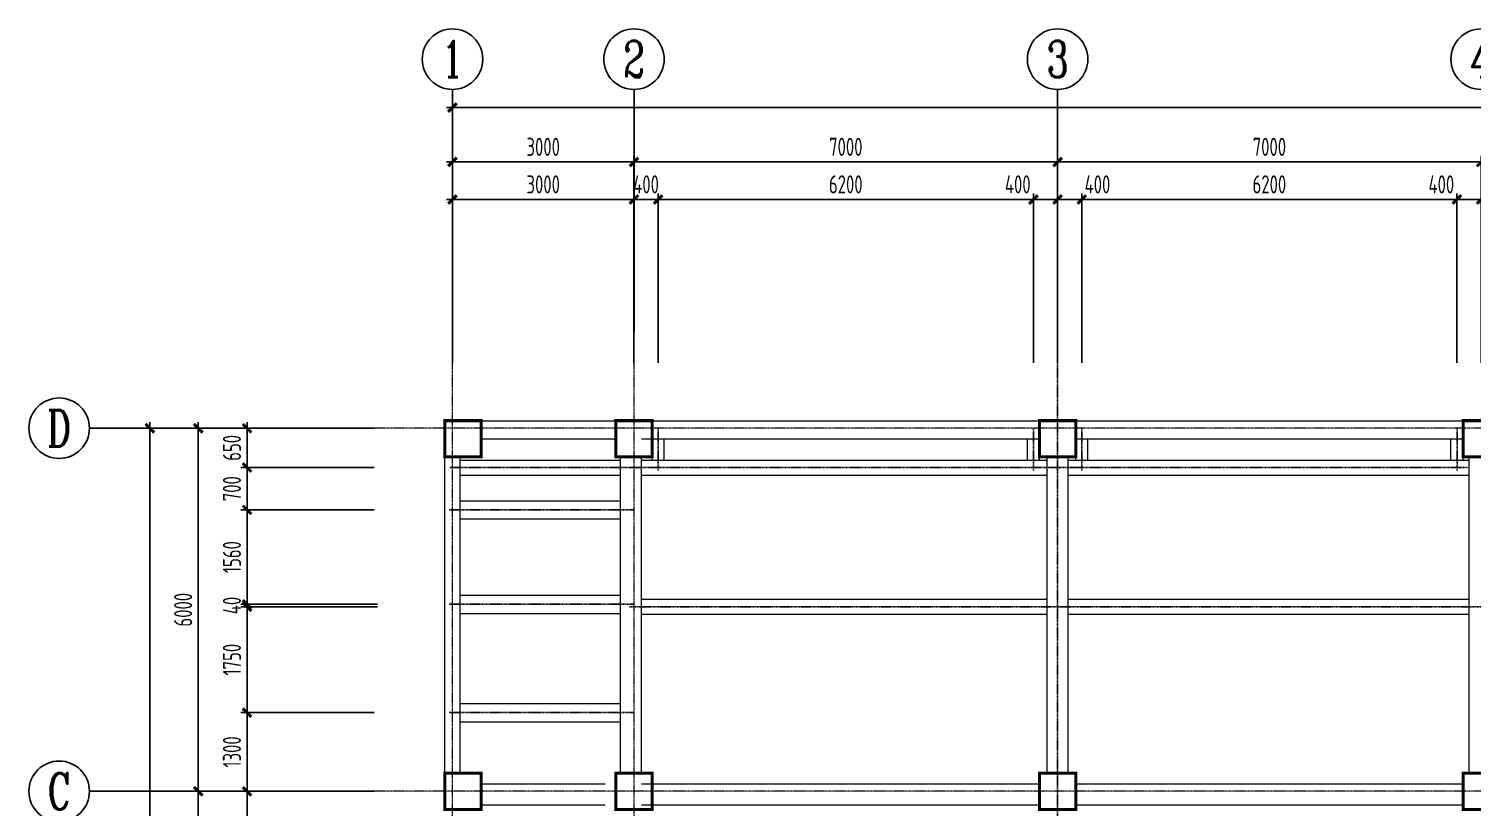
# Model space of a CAD drawing. Header units: millimetres. Extents: x 2470 to 71470, y 1213 to 29413.
# Drawn here: x 2470 to 26320, y 16551 to 29413 of the extents above; entities that cross this region are included whole.
import ezdxf
from ezdxf.enums import TextEntityAlignment as Align

# ---------------------------------------------------------------- set-up
doc = ezdxf.new("R2010")
doc.units = ezdxf.units.MM
doc.linetypes.add('CENTER', pattern=[2, 1.25, -0.25, 0.25, -0.25])
doc.linetypes.add('DASHED', pattern=[0.75, 0.5, -0.25])
for name, color, linetype in [('AXIS', 253, 'CENTER'), ('AXIS_DIM', 3, 'Continuous'), ('AXIS_NUM', 7, 'Continuous'), ('BEAM', 4, 'DASHED'), ('BEAM_CON', 4, 'Continuous'), ('COLU', 7, 'Continuous')]:
    doc.layers.add(name, color=color, linetype=linetype)
doc.styles.add('TSSD_Axis', font='Complex.shx', dxfattribs={"width": 0.7, "bigfont": 'hztxt.shx'})
doc.styles.add('TSSD_Dimension', font='Tssdeng.shx', dxfattribs={"width": 0.7, "bigfont": 'hztxt.shx'})
doc.dimstyles.new('TSSD_100_100$0', dxfattribs={"dimtxt": 300, "dimasz": 100, "dimexe": 100, "dimexo": 100, "dimgap": 100, "dimtad": 1, "dimdec": 0, "dimzin": 0, "dimdsep": 46, "dimtxsty": 'TSSD_Dimension', "dimblk": 'ARCHTICK', "dimblk1": 'ARCHTICK', "dimblk2": '_TSDBK', "dimcen": 0, "dimdle": 100, "dimclrt": 7, "dimadec": 1, "dimazin": 0, "dimtfac": 1, "dimtdec": 0, "dimtix": 1, "dimtmove": 2, "dimatfit": 3, "dimldrblk": '_TSDBK', "dimfxl": 1, "dimtolj": 1, "dimtzin": 0, "dimarcsym": 0})

# ---------------------------------------------------------------- blocks, each defined once
blk = doc.blocks.new('ts_axno')
at = {"color": 0, "linetype": 'ByBlock', "lineweight": -2}
blk.add_circle((0, 0), 0.5, dxfattribs=at)
at = {"color": 0, "linetype": 'ByBlock', "lineweight": -2, "style": 'TSSD_Axis', "width": 0.7}
blk.add_attdef('A', text='', height=0.6, dxfattribs=at).set_placement((0, 0), align=Align.MIDDLE_CENTER)
blk = doc.blocks.new('_ArchTick')
at = {"color": 0, "const_width": 0.5}
blk.add_lwpolyline([(-0.71, -0.71), (0.71, 0.71)], dxfattribs=at)
blk = doc.blocks.new('*D17')
at = {"layer": 'AXIS_DIM', "color": 0, "lineweight": -2, "transparency": 16777216}
for p, q in [((5016247, -80955), (5014047, -80955)), ((5014147, -84055), (5014147, -80855)), ((5016247, -83955), (5014047, -83955))]:
    blk.add_line(p, q, dxfattribs=at)
at = {"layer": 'Defpoints', "color": 0, "transparency": 16777216}
for p in [(5014147, -80955), (5016347, -80955), (5016347, -83955)]:
    blk.add_point(p, dxfattribs=at)
at = {"layer": 'AXIS_DIM', "color": 0, "lineweight": -2, "transparency": 16777216, "xscale": 100, "yscale": 100, "zscale": 100}
for p, rotation in [((5014147, -80955), 90), ((5014147, -83955), 270)]:
    blk.add_blockref('_ArchTick', p, dxfattribs=dict(at, rotation=rotation))
at = {"layer": 'AXIS_DIM', "color": 7, "transparency": 16777216, "insert": (5013897, -82455), "char_height": 300, "attachment_point": 5, "rotation": 90, "style": 'TSSD_Dimension'}
blk.add_mtext('\\A1;3000', dxfattribs=at)
blk = doc.blocks.new('_TSDBK')
blk.add_line((-1, 0), (1.5, 0))
at = {"const_width": 0.5}
blk.add_lwpolyline([(-0.7, -0.7), (0.7, 0.7)], dxfattribs=at)
blk = doc.blocks.new('*D18')
at = {"layer": 'AXIS_DIM', "color": 0, "lineweight": -2, "transparency": 16777216}
for p, q in [((5014147, -81055), (5014147, -74855)), ((5016247, -74955), (5014047, -74955)), ((5016247, -80955), (5014047, -80955))]:
    blk.add_line(p, q, dxfattribs=at)
at = {"layer": 'Defpoints', "color": 0, "transparency": 16777216}
for p in [(5014147, -74955), (5016347, -74955), (5016347, -80955)]:
    blk.add_point(p, dxfattribs=at)
at = {"layer": 'AXIS_DIM', "color": 0, "lineweight": -2, "transparency": 16777216, "xscale": 100, "yscale": 100, "zscale": 100}
for p, rotation in [((5014147, -74955), 90), ((5014147, -80955), 270)]:
    blk.add_blockref('_ArchTick', p, dxfattribs=dict(at, rotation=rotation))
at = {"layer": 'AXIS_DIM', "color": 7, "transparency": 16777216, "insert": (5013897, -77955), "char_height": 300, "attachment_point": 5, "rotation": 90, "style": 'TSSD_Dimension'}
blk.add_mtext('\\A1;6000', dxfattribs=at)
blk = doc.blocks.new('*D19')
at = {"layer": 'AXIS_DIM', "color": 0, "lineweight": -2, "transparency": 16777216}
for p, q in [((5013347, -90055), (5013347, -74855)), ((5016247, -74955), (5013247, -74955)), ((5016247, -89955), (5013247, -89955))]:
    blk.add_line(p, q, dxfattribs=at)
at = {"layer": 'Defpoints', "color": 0, "transparency": 16777216}
for p in [(5013347, -74955), (5016347, -74955), (5016347, -89955)]:
    blk.add_point(p, dxfattribs=at)
at = {"layer": 'AXIS_DIM', "color": 0, "lineweight": -2, "transparency": 16777216, "xscale": 100, "yscale": 100, "zscale": 100}
for p, rotation in [((5013347, -74955), 90), ((5013347, -89955), 270)]:
    blk.add_blockref('_ArchTick', p, dxfattribs=dict(at, rotation=rotation))
at = {"layer": 'AXIS_DIM', "color": 7, "transparency": 16777216, "insert": (5013097, -82455), "char_height": 300, "attachment_point": 5, "rotation": 90, "style": 'TSSD_Dimension'}
blk.add_mtext('\\A1;15000', dxfattribs=at)
blk = doc.blocks.new('*D20')
at = {"layer": 'AXIS_DIM', "color": 0, "lineweight": -2, "transparency": 16777216}
for p, q in [((5018247, -70555), (5021447, -70555)), ((5018347, -73255), (5018347, -70455)), ((5021347, -73255), (5021347, -70455))]:
    blk.add_line(p, q, dxfattribs=at)
at = {"layer": 'Defpoints', "color": 0, "transparency": 16777216}
for p in [(5021347, -70555), (5018347, -73355), (5021347, -73355)]:
    blk.add_point(p, dxfattribs=at)
at = {"layer": 'AXIS_DIM', "color": 0, "lineweight": -2, "transparency": 16777216, "xscale": 100, "yscale": 100, "zscale": 100, "rotation": 180}
blk.add_blockref('_ArchTick', (5018347, -70555), dxfattribs=at)
at = {"layer": 'AXIS_DIM', "color": 0, "lineweight": -2, "transparency": 16777216, "xscale": 100, "yscale": 100, "zscale": 100}
blk.add_blockref('_ArchTick', (5021347, -70555), dxfattribs=at)
at = {"layer": 'AXIS_DIM', "color": 7, "transparency": 16777216, "insert": (5019847, -70305), "char_height": 300, "attachment_point": 5, "style": 'TSSD_Dimension'}
blk.add_mtext('\\A1;3000', dxfattribs=at)
blk = doc.blocks.new('*D21')
at = {"layer": 'AXIS_DIM', "color": 0, "lineweight": -2, "transparency": 16777216}
for p, q in [((5021247, -70555), (5028447, -70555)), ((5021347, -73255), (5021347, -70455)), ((5028347, -73255), (5028347, -70455))]:
    blk.add_line(p, q, dxfattribs=at)
at = {"layer": 'Defpoints', "color": 0, "transparency": 16777216}
for p in [(5028347, -70555), (5021347, -73355), (5028347, -73355)]:
    blk.add_point(p, dxfattribs=at)
at = {"layer": 'AXIS_DIM', "color": 0, "lineweight": -2, "transparency": 16777216, "xscale": 100, "yscale": 100, "zscale": 100, "rotation": 180}
blk.add_blockref('_ArchTick', (5021347, -70555), dxfattribs=at)
at = {"layer": 'AXIS_DIM', "color": 0, "lineweight": -2, "transparency": 16777216, "xscale": 100, "yscale": 100, "zscale": 100}
blk.add_blockref('_ArchTick', (5028347, -70555), dxfattribs=at)
at = {"layer": 'AXIS_DIM', "color": 7, "transparency": 16777216, "insert": (5024847, -70305), "char_height": 300, "attachment_point": 5, "style": 'TSSD_Dimension'}
blk.add_mtext('\\A1;7000', dxfattribs=at)
blk = doc.blocks.new('*D22')
at = {"layer": 'AXIS_DIM', "color": 0, "lineweight": -2, "transparency": 16777216}
for p, q in [((5028247, -70555), (5035447, -70555)), ((5028347, -73255), (5028347, -70455)), ((5035347, -73255), (5035347, -70455))]:
    blk.add_line(p, q, dxfattribs=at)
at = {"layer": 'Defpoints', "color": 0, "transparency": 16777216}
for p in [(5035347, -70555), (5028347, -73355), (5035347, -73355)]:
    blk.add_point(p, dxfattribs=at)
at = {"layer": 'AXIS_DIM', "color": 0, "lineweight": -2, "transparency": 16777216, "xscale": 100, "yscale": 100, "zscale": 100, "rotation": 180}
blk.add_blockref('_ArchTick', (5028347, -70555), dxfattribs=at)
at = {"layer": 'AXIS_DIM', "color": 0, "lineweight": -2, "transparency": 16777216, "xscale": 100, "yscale": 100, "zscale": 100}
blk.add_blockref('_ArchTick', (5035347, -70555), dxfattribs=at)
at = {"layer": 'AXIS_DIM', "color": 7, "transparency": 16777216, "insert": (5031847, -70305), "char_height": 300, "attachment_point": 5, "style": 'TSSD_Dimension'}
blk.add_mtext('\\A1;7000', dxfattribs=at)
blk = doc.blocks.new('*D29')
at = {"layer": 'AXIS_DIM', "color": 0, "lineweight": -2, "transparency": 16777216}
for p, q in [((5018347, -73255), (5018347, -69555)), ((5073347, -73155), (5073347, -69555)), ((5018247, -69655), (5073447, -69655))]:
    blk.add_line(p, q, dxfattribs=at)
at = {"layer": 'Defpoints', "color": 0, "transparency": 16777216}
for p in [(5073347, -69655), (5018347, -73355), (5073347, -73255)]:
    blk.add_point(p, dxfattribs=at)
at = {"layer": 'AXIS_DIM', "color": 0, "lineweight": -2, "transparency": 16777216, "xscale": 100, "yscale": 100, "zscale": 100, "rotation": 180}
blk.add_blockref('_ArchTick', (5018347, -69655), dxfattribs=at)
at = {"layer": 'AXIS_DIM', "color": 0, "lineweight": -2, "transparency": 16777216, "xscale": 100, "yscale": 100, "zscale": 100}
blk.add_blockref('_ArchTick', (5073347, -69655), dxfattribs=at)
at = {"layer": 'AXIS_DIM', "color": 7, "transparency": 16777216, "insert": (5045847, -69405), "char_height": 300, "attachment_point": 5, "style": 'TSSD_Dimension'}
blk.add_mtext('\\A1;55000', dxfattribs=at)
blk = doc.blocks.new('*D30')
at = {"layer": 'AXIS_DIM', "color": 0, "lineweight": -2, "transparency": 16777216}
for p, q in [((5018247, -71175), (5021447, -71175)), ((5018347, -73875), (5018347, -71075)), ((5021347, -73875), (5021347, -71075))]:
    blk.add_line(p, q, dxfattribs=at)
at = {"layer": 'Defpoints', "color": 0, "transparency": 16777216}
for p in [(5021347, -71175), (5018347, -73975), (5021347, -73975)]:
    blk.add_point(p, dxfattribs=at)
at = {"layer": 'AXIS_DIM', "color": 0, "lineweight": -2, "transparency": 16777216, "xscale": 100, "yscale": 100, "zscale": 100, "rotation": 180}
blk.add_blockref('_ArchTick', (5018347, -71175), dxfattribs=at)
at = {"layer": 'AXIS_DIM', "color": 0, "lineweight": -2, "transparency": 16777216, "xscale": 100, "yscale": 100, "zscale": 100}
blk.add_blockref('_ArchTick', (5021347, -71175), dxfattribs=at)
at = {"layer": 'AXIS_DIM', "color": 7, "transparency": 16777216, "insert": (5019847, -70925), "char_height": 300, "attachment_point": 5, "style": 'TSSD_Dimension'}
blk.add_mtext('\\A1;3000', dxfattribs=at)
blk = doc.blocks.new('*D31')
at = {"layer": 'AXIS_DIM', "color": 0, "lineweight": -2, "transparency": 16777216}
for p, q in [((5027847, -71175), (5028447, -71175)), ((5027947, -73875), (5027947, -71075)), ((5028347, -73875), (5028347, -71075))]:
    blk.add_line(p, q, dxfattribs=at)
at = {"layer": 'Defpoints', "color": 0, "transparency": 16777216}
for p in [(5028347, -71175), (5027947, -73975), (5028347, -73975)]:
    blk.add_point(p, dxfattribs=at)
at = {"layer": 'AXIS_DIM', "color": 0, "lineweight": -2, "transparency": 16777216, "xscale": 100, "yscale": 100, "zscale": 100, "rotation": 180}
blk.add_blockref('_ArchTick', (5027947, -71175), dxfattribs=at)
at = {"layer": 'AXIS_DIM', "color": 0, "lineweight": -2, "transparency": 16777216, "xscale": 100, "yscale": 100, "zscale": 100}
blk.add_blockref('_ArchTick', (5028347, -71175), dxfattribs=at)
at = {"layer": 'AXIS_DIM', "color": 7, "transparency": 16777216, "insert": (5027689, -70925), "char_height": 300, "attachment_point": 5, "style": 'TSSD_Dimension'}
blk.add_mtext('\\A1;400', dxfattribs=at)
blk = doc.blocks.new('*D52')
at = {"layer": 'AXIS_DIM', "color": 0, "lineweight": -2, "transparency": 16777216}
for p, q in [((5021347, -71175), (5021247, -71175)), ((5021347, -73875), (5021347, -71075)), ((5021347, -71175), (5021747, -71175)), ((5021747, -73875), (5021747, -71075)), ((5021747, -71175), (5021847, -71175))]:
    blk.add_line(p, q, dxfattribs=at)
at = {"layer": 'Defpoints', "color": 0, "transparency": 16777216}
for p in [(5021747, -71175), (5021347, -73975), (5021747, -73975)]:
    blk.add_point(p, dxfattribs=at)
at = {"layer": 'AXIS_DIM', "color": 0, "lineweight": -2, "transparency": 16777216, "xscale": 100, "yscale": 100, "zscale": 100}
blk.add_blockref('_ArchTick', (5021347, -71175), dxfattribs=at)
at = {"layer": 'AXIS_DIM', "color": 0, "lineweight": -2, "transparency": 16777216, "xscale": 100, "yscale": 100, "zscale": 100, "rotation": 180}
blk.add_blockref('_ArchTick', (5021747, -71175), dxfattribs=at)
at = {"layer": 'AXIS_DIM', "color": 7, "transparency": 16777216, "insert": (5021547, -70925), "char_height": 300, "attachment_point": 5, "style": 'TSSD_Dimension'}
blk.add_mtext('\\A1;400', dxfattribs=at)
blk = doc.blocks.new('*D53')
at = {"layer": 'AXIS_DIM', "color": 0, "lineweight": -2, "transparency": 16777216}
for p, q in [((5021647, -71175), (5028047, -71175)), ((5021747, -73875), (5021747, -71075)), ((5027947, -73875), (5027947, -71075))]:
    blk.add_line(p, q, dxfattribs=at)
at = {"layer": 'Defpoints', "color": 0, "transparency": 16777216}
for p in [(5027947, -71175), (5021747, -73975), (5027947, -73975)]:
    blk.add_point(p, dxfattribs=at)
at = {"layer": 'AXIS_DIM', "color": 0, "lineweight": -2, "transparency": 16777216, "xscale": 100, "yscale": 100, "zscale": 100, "rotation": 180}
blk.add_blockref('_ArchTick', (5021747, -71175), dxfattribs=at)
at = {"layer": 'AXIS_DIM', "color": 0, "lineweight": -2, "transparency": 16777216, "xscale": 100, "yscale": 100, "zscale": 100}
blk.add_blockref('_ArchTick', (5027947, -71175), dxfattribs=at)
at = {"layer": 'AXIS_DIM', "color": 7, "transparency": 16777216, "insert": (5024847, -70925), "char_height": 300, "attachment_point": 5, "style": 'TSSD_Dimension'}
blk.add_mtext('\\A1;6200', dxfattribs=at)
blk = doc.blocks.new('*D54')
at = {"layer": 'AXIS_DIM', "color": 0, "lineweight": -2, "transparency": 16777216}
for p, q in [((5034847, -71175), (5035447, -71175)), ((5034947, -73875), (5034947, -71075)), ((5035347, -73875), (5035347, -71075))]:
    blk.add_line(p, q, dxfattribs=at)
at = {"layer": 'Defpoints', "color": 0, "transparency": 16777216}
for p in [(5035347, -71175), (5034947, -73975), (5035347, -73975)]:
    blk.add_point(p, dxfattribs=at)
at = {"layer": 'AXIS_DIM', "color": 0, "lineweight": -2, "transparency": 16777216, "xscale": 100, "yscale": 100, "zscale": 100, "rotation": 180}
blk.add_blockref('_ArchTick', (5034947, -71175), dxfattribs=at)
at = {"layer": 'AXIS_DIM', "color": 0, "lineweight": -2, "transparency": 16777216, "xscale": 100, "yscale": 100, "zscale": 100}
blk.add_blockref('_ArchTick', (5035347, -71175), dxfattribs=at)
at = {"layer": 'AXIS_DIM', "color": 7, "transparency": 16777216, "insert": (5034689, -70925), "char_height": 300, "attachment_point": 5, "style": 'TSSD_Dimension'}
blk.add_mtext('\\A1;400', dxfattribs=at)
blk = doc.blocks.new('*D55')
at = {"layer": 'AXIS_DIM', "color": 0, "lineweight": -2, "transparency": 16777216}
for p, q in [((5028247, -71175), (5028847, -71175)), ((5028347, -73875), (5028347, -71075)), ((5028747, -73875), (5028747, -71075))]:
    blk.add_line(p, q, dxfattribs=at)
at = {"layer": 'Defpoints', "color": 0, "transparency": 16777216}
for p in [(5028747, -71175), (5028347, -73975), (5028747, -73975)]:
    blk.add_point(p, dxfattribs=at)
at = {"layer": 'AXIS_DIM', "color": 0, "lineweight": -2, "transparency": 16777216, "xscale": 100, "yscale": 100, "zscale": 100, "rotation": 180}
blk.add_blockref('_ArchTick', (5028347, -71175), dxfattribs=at)
at = {"layer": 'AXIS_DIM', "color": 0, "lineweight": -2, "transparency": 16777216, "xscale": 100, "yscale": 100, "zscale": 100}
blk.add_blockref('_ArchTick', (5028747, -71175), dxfattribs=at)
at = {"layer": 'AXIS_DIM', "color": 7, "transparency": 16777216, "insert": (5029006, -70925), "char_height": 300, "attachment_point": 5, "style": 'TSSD_Dimension'}
blk.add_mtext('\\A1;400', dxfattribs=at)
blk = doc.blocks.new('*D56')
at = {"layer": 'AXIS_DIM', "color": 0, "lineweight": -2, "transparency": 16777216}
for p, q in [((5028647, -71175), (5035047, -71175)), ((5028747, -73875), (5028747, -71075)), ((5034947, -73875), (5034947, -71075))]:
    blk.add_line(p, q, dxfattribs=at)
at = {"layer": 'Defpoints', "color": 0, "transparency": 16777216}
for p in [(5034947, -71175), (5028747, -73975), (5034947, -73975)]:
    blk.add_point(p, dxfattribs=at)
at = {"layer": 'AXIS_DIM', "color": 0, "lineweight": -2, "transparency": 16777216, "xscale": 100, "yscale": 100, "zscale": 100, "rotation": 180}
blk.add_blockref('_ArchTick', (5028747, -71175), dxfattribs=at)
at = {"layer": 'AXIS_DIM', "color": 0, "lineweight": -2, "transparency": 16777216, "xscale": 100, "yscale": 100, "zscale": 100}
blk.add_blockref('_ArchTick', (5034947, -71175), dxfattribs=at)
at = {"layer": 'AXIS_DIM', "color": 7, "transparency": 16777216, "insert": (5031847, -70925), "char_height": 300, "attachment_point": 5, "style": 'TSSD_Dimension'}
blk.add_mtext('\\A1;6200', dxfattribs=at)
blk = doc.blocks.new('*D94')
at = {"layer": 'AXIS_DIM', "color": 0, "lineweight": -2, "transparency": 16777216}
for p, q in [((5017108, -77865), (5014853, -77865)), ((5017108, -77905), (5014853, -77905)), ((5014953, -77865), (5014953, -77765)), ((5014953, -77905), (5014953, -77865)), ((5014953, -77905), (5014953, -78005))]:
    blk.add_line(p, q, dxfattribs=at)
at = {"layer": 'Defpoints', "color": 0, "transparency": 16777216}
for p in [(5014953, -77865), (5017208, -77865), (5017208, -77905)]:
    blk.add_point(p, dxfattribs=at)
at = {"layer": 'AXIS_DIM', "color": 0, "lineweight": -2, "transparency": 16777216, "xscale": 100, "yscale": 100, "zscale": 100}
for p, rotation in [((5014953, -77865), 270), ((5014953, -77905), 90)]:
    blk.add_blockref('_ArchTick', p, dxfattribs=dict(at, rotation=rotation))
at = {"layer": 'AXIS_DIM', "color": 7, "transparency": 16777216, "insert": (5014703, -77885), "char_height": 300, "attachment_point": 5, "rotation": 90, "style": 'TSSD_Dimension'}
blk.add_mtext('\\A1;40', dxfattribs=at)
blk = doc.blocks.new('*D95')
at = {"layer": 'AXIS_DIM', "color": 0, "lineweight": -2, "transparency": 16777216}
for p, q in [((5017053, -80955), (5014853, -80955)), ((5014953, -83705), (5014953, -80855)), ((5017053, -83605), (5014853, -83605))]:
    blk.add_line(p, q, dxfattribs=at)
at = {"layer": 'Defpoints', "color": 0, "transparency": 16777216}
for p in [(5014953, -80955), (5017153, -80955), (5017153, -83605)]:
    blk.add_point(p, dxfattribs=at)
at = {"layer": 'AXIS_DIM', "color": 0, "lineweight": -2, "transparency": 16777216, "xscale": 100, "yscale": 100, "zscale": 100}
for p, rotation in [((5014953, -80955), 90), ((5014953, -83605), 270)]:
    blk.add_blockref('_ArchTick', p, dxfattribs=dict(at, rotation=rotation))
at = {"layer": 'AXIS_DIM', "color": 7, "transparency": 16777216, "insert": (5014703, -82280), "char_height": 300, "attachment_point": 5, "rotation": 90, "style": 'TSSD_Dimension'}
blk.add_mtext('\\A1;2650', dxfattribs=at)
blk = doc.blocks.new('*D102')
at = {"layer": 'AXIS_DIM', "color": 0, "lineweight": -2, "transparency": 16777216}
for p, q in [((5014953, -75705), (5014953, -74855)), ((5017053, -74955), (5014853, -74955)), ((5017053, -75605), (5014853, -75605))]:
    blk.add_line(p, q, dxfattribs=at)
at = {"layer": 'Defpoints', "color": 0, "transparency": 16777216}
for p in [(5014953, -74955), (5017153, -74955), (5017153, -75605)]:
    blk.add_point(p, dxfattribs=at)
at = {"layer": 'AXIS_DIM', "color": 0, "lineweight": -2, "transparency": 16777216, "xscale": 100, "yscale": 100, "zscale": 100}
for p, rotation in [((5014953, -74955), 90), ((5014953, -75605), 270)]:
    blk.add_blockref('_ArchTick', p, dxfattribs=dict(at, rotation=rotation))
at = {"layer": 'AXIS_DIM', "color": 7, "transparency": 16777216, "insert": (5014703, -75280), "char_height": 300, "attachment_point": 5, "rotation": 90, "style": 'TSSD_Dimension'}
blk.add_mtext('\\A1;650', dxfattribs=at)
blk = doc.blocks.new('*D103')
at = {"layer": 'AXIS_DIM', "color": 0, "lineweight": -2, "transparency": 16777216}
for p, q in [((5017053, -79655), (5014853, -79655)), ((5014953, -81055), (5014953, -79555)), ((5017053, -80955), (5014853, -80955))]:
    blk.add_line(p, q, dxfattribs=at)
at = {"layer": 'Defpoints', "color": 0, "transparency": 16777216}
for p in [(5014953, -79655), (5017153, -79655), (5017153, -80955)]:
    blk.add_point(p, dxfattribs=at)
at = {"layer": 'AXIS_DIM', "color": 0, "lineweight": -2, "transparency": 16777216, "xscale": 100, "yscale": 100, "zscale": 100}
for p, rotation in [((5014953, -79655), 90), ((5014953, -80955), 270)]:
    blk.add_blockref('_ArchTick', p, dxfattribs=dict(at, rotation=rotation))
at = {"layer": 'AXIS_DIM', "color": 7, "transparency": 16777216, "insert": (5014703, -80305), "char_height": 300, "attachment_point": 5, "rotation": 90, "style": 'TSSD_Dimension'}
blk.add_mtext('\\A1;1300', dxfattribs=at)
blk = doc.blocks.new('*D104')
at = {"layer": 'AXIS_DIM', "color": 0, "lineweight": -2, "transparency": 16777216}
for p, q in [((5017108, -77905), (5014853, -77905)), ((5014953, -79755), (5014953, -77805)), ((5017053, -79655), (5014853, -79655))]:
    blk.add_line(p, q, dxfattribs=at)
at = {"layer": 'Defpoints', "color": 0, "transparency": 16777216}
for p in [(5014953, -77905), (5017208, -77905), (5017153, -79655)]:
    blk.add_point(p, dxfattribs=at)
at = {"layer": 'AXIS_DIM', "color": 0, "lineweight": -2, "transparency": 16777216, "xscale": 100, "yscale": 100, "zscale": 100}
for p, rotation in [((5014953, -77905), 90), ((5014953, -79655), 270)]:
    blk.add_blockref('_ArchTick', p, dxfattribs=dict(at, rotation=rotation))
at = {"layer": 'AXIS_DIM', "color": 7, "transparency": 16777216, "insert": (5014703, -78780), "char_height": 300, "attachment_point": 5, "rotation": 90, "style": 'TSSD_Dimension'}
blk.add_mtext('\\A1;1750', dxfattribs=at)
blk = doc.blocks.new('*D40')
at = {"layer": 'AXIS_DIM', "color": 0, "lineweight": -2, "transparency": 16777216}
for p, q in [((5014953, -76405), (5014953, -75505)), ((5017053, -75605), (5014853, -75605)), ((5017053, -76305), (5014853, -76305))]:
    blk.add_line(p, q, dxfattribs=at)
at = {"layer": 'Defpoints', "color": 0, "transparency": 16777216}
for p in [(5014953, -75605), (5017153, -75605), (5017153, -76305)]:
    blk.add_point(p, dxfattribs=at)
at = {"layer": 'AXIS_DIM', "color": 0, "lineweight": -2, "transparency": 16777216, "xscale": 100, "yscale": 100, "zscale": 100}
for p, rotation in [((5014953, -75605), 90), ((5014953, -76305), 270)]:
    blk.add_blockref('_ArchTick', p, dxfattribs=dict(at, rotation=rotation))
at = {"layer": 'AXIS_DIM', "color": 7, "transparency": 16777216, "insert": (5014703, -75955), "char_height": 300, "attachment_point": 5, "rotation": 90, "style": 'TSSD_Dimension'}
blk.add_mtext('\\A1;700', dxfattribs=at)
blk = doc.blocks.new('*D41')
at = {"layer": 'AXIS_DIM', "color": 0, "lineweight": -2, "transparency": 16777216}
for p, q in [((5017053, -76305), (5014853, -76305)), ((5014953, -77965), (5014953, -76205)), ((5017108, -77865), (5014853, -77865))]:
    blk.add_line(p, q, dxfattribs=at)
at = {"layer": 'Defpoints', "color": 0, "transparency": 16777216}
for p in [(5014953, -76305), (5017153, -76305), (5017208, -77865)]:
    blk.add_point(p, dxfattribs=at)
at = {"layer": 'AXIS_DIM', "color": 0, "lineweight": -2, "transparency": 16777216, "xscale": 100, "yscale": 100, "zscale": 100}
for p, rotation in [((5014953, -76305), 90), ((5014953, -77865), 270)]:
    blk.add_blockref('_ArchTick', p, dxfattribs=dict(at, rotation=rotation))
at = {"layer": 'AXIS_DIM', "color": 7, "transparency": 16777216, "insert": (5014703, -77085), "char_height": 300, "attachment_point": 5, "rotation": 90, "style": 'TSSD_Dimension'}
blk.add_mtext('\\A1;1560', dxfattribs=at)
blk = doc.blocks.new('1001')
at = {"layer": 'AXIS', "lineweight": 18}
for p, q in [((5018347.5, -91555.4), (5018347.5, -72955.4)), ((5021347.5, -91555.4), (5021347.5, -72955.4)), ((5076351.6, -74955.4), (5016347.5, -74955.4)), ((5076351.6, -80955.4), (5016347.5, -80955.4))]:
    blk.add_line(p, q, dxfattribs=at)
at = {"layer": 'AXIS'}
for p, q in [((5028347.5, -72955.4), (5028347.5, -91555.4)), ((5021747.5, -75655.4), (5021747.5, -74955.4)), ((5027947.5, -75655.4), (5027947.5, -74955.4)), ((5028747.5, -75655.4), (5028747.5, -74955.4)), ((5034947.5, -75655.4), (5034947.5, -74955.4)), ((5035122.5, -75605.4), (5018297.5, -75605.4)), ((5021347.5, -76305.4), (5018297.5, -76305.4)), ((5021347.5, -77865.4), (5018297.5, -77865.4)), ((5021272.5, -77905.4), (5035347.5, -77905.4)), ((5021347.5, -79655.4), (5018297.5, -79655.4))]:
    blk.add_line(p, q, dxfattribs=at)
at = {"layer": 'AXIS_NUM'}
for p, q in [((5018347.5, -73355.4), (5018347.5, -69355.4)), ((5021347.5, -73355.4), (5021347.5, -69355.4)), ((5028347.5, -73355.4), (5028347.5, -69355.4)), ((5016347.5, -74955.4), (5012347.5, -74955.4)), ((5016347.5, -80955.4), (5012347.5, -80955.4))]:
    blk.add_line(p, q, dxfattribs=at)
at = {"layer": 'BEAM', "lineweight": 18}
for p, q in [((5021472.5, -75130.4), (5021847.5, -75130.4)), ((5021647.5, -75480.4), (5021647.5, -75130.4)), ((5027847.5, -75130.4), (5028047.5, -75130.4)), ((5028647.5, -75130.4), (5028847.5, -75130.4)), ((5034847.5, -75130.4), (5035047.5, -75130.4)), ((5018472.5, -80655.4), (5018472.5, -75480.4)), ((5021472.5, -75605.4), (5021472.5, -75430.4)), ((5021472.5, -75480.4), (5021747.5, -75480.4)), ((5027947.5, -75480.4), (5028172.5, -75480.4)), ((5028047.5, -75480.4), (5028047.5, -75430.4)), ((5028172.5, -80655.4), (5028172.5, -75430.4)), ((5028522.5, -80655.4), (5028522.5, -75430.4)), ((5028522.5, -75480.4), (5028747.5, -75480.4)), ((5028647.5, -75480.4), (5028647.5, -75430.4)), ((5034947.5, -75480.4), (5035147.5, -75480.4)), ((5035047.5, -75480.4), (5035047.5, -75430.4)), ((5035147.5, -78030.4), (5035147.5, -75430.4)), ((5018472.5, -75730.4), (5021122.5, -75730.4)), ((5021122.5, -80655.4), (5021122.5, -75605.4)), ((5021472.5, -80655.4), (5021472.5, -75605.4)), ((5021472.5, -75730.4), (5021747.5, -75730.4)), ((5021747.5, -75730.4), (5027947.5, -75730.4)), ((5027947.5, -75730.4), (5028172.5, -75730.4)), ((5028522.5, -75730.4), (5028747.5, -75730.4)), ((5028747.5, -75730.4), (5034947.5, -75730.4)), ((5034947.5, -75730.4), (5035147.5, -75730.4)), ((5018472.5, -76155.4), (5021122.5, -76155.4)), ((5018472.5, -76455.4), (5021122.5, -76455.4)), ((5018472.5, -77715.4), (5021122.5, -77715.4)), ((5021472.5, -79530.4), (5021472.5, -77730.4)), ((5021472.5, -77780.4), (5028172.5, -77780.4)), ((5028522.5, -77780.4), (5035147.5, -77780.4)), ((5018472.5, -78015.4), (5021122.5, -78015.4)), ((5021472.5, -78030.4), (5028172.5, -78030.4)), ((5018472.5, -79505.4), (5021122.5, -79505.4)), ((5018472.5, -79805.4), (5021122.5, -79805.4)), ((5021472.5, -80655.4), (5021472.5, -79780.4)), ((5018822.5, -80830.4), (5020872.5, -80830.4)), ((5021472.5, -80830.4), (5028047.5, -80830.4)), ((5021472.5, -80830.4), (5028047.5, -80830.4)), ((5018822.5, -81180.4), (5020872.5, -81180.4)), ((5021472.5, -81180.4), (5028047.5, -81180.4)), ((5028647.5, -81180.4), (5035047.5, -81180.4))]:
    blk.add_line(p, q, dxfattribs=at)
at = {"layer": 'BEAM_CON', "lineweight": 18}
for p, q in [((5018822.5, -74830.4), (5020872.5, -74830.4)), ((5018822.5, -74830.4), (5021047.5, -74830.4)), ((5021472.5, -74830.4), (5021747.5, -74830.4)), ((5021472.5, -74830.4), (5021747.5, -74830.4)), ((5021747.5, -74830.4), (5027947.5, -74830.4)), ((5021747.5, -74830.4), (5027947.5, -74830.4)), ((5027947.5, -74830.4), (5028047.5, -74830.4)), ((5027947.5, -74830.4), (5028047.5, -74830.4)), ((5028647.5, -74830.4), (5028747.5, -74830.4)), ((5028647.5, -74830.4), (5028747.5, -74830.4)), ((5028747.5, -74830.4), (5034947.5, -74830.4)), ((5028747.5, -74830.4), (5034947.5, -74830.4)), ((5034947.5, -74830.4), (5035047.5, -74830.4)), ((5034947.5, -74830.4), (5035047.5, -74830.4)), ((5018822.5, -75130.4), (5021047.5, -75130.4)), ((5021647.5, -75130.4), (5027947.5, -75130.4)), ((5021847.5, -75480.4), (5021847.5, -75130.4)), ((5027847.5, -75480.4), (5027847.5, -75130.4)), ((5028747.5, -75130.4), (5034947.5, -75130.4)), ((5028847.5, -75480.4), (5028847.5, -75130.4)), ((5034847.5, -75480.4), (5034847.5, -75130.4)), ((5018222.5, -75605.4), (5018222.5, -75430.4)), ((5018222.5, -75605.4), (5018222.5, -75430.4)), ((5018222.5, -80655.4), (5018222.5, -75480.4)), ((5018472.5, -75605.4), (5018472.5, -75430.4)), ((5018472.5, -75605.4), (5018472.5, -75430.4)), ((5018472.5, -75480.4), (5021122.5, -75480.4)), ((5021122.5, -75605.4), (5021122.5, -75430.4)), ((5021472.5, -75480.4), (5021472.5, -75430.4)), ((5021747.5, -75480.4), (5027947.5, -75480.4)), ((5028747.5, -75480.4), (5034947.5, -75480.4)), ((5018222.5, -80655.4), (5018222.5, -75605.4)), ((5018472.5, -80655.4), (5018472.5, -75605.4)), ((5021472.5, -77080.4), (5021472.5, -75730.4)), ((5028522.5, -78030.4), (5035147.5, -78030.4)), ((5035147.5, -80655.4), (5035147.5, -78030.4)), ((5018822.5, -80830.4), (5020872.5, -80830.4)), ((5028647.5, -80830.4), (5035047.5, -80830.4))]:
    blk.add_line(p, q, dxfattribs=at)
at = {"layer": 'COLU', "const_width": 50}
for points in [[(5018822.5, -75430.4), (5018822.5, -74830.4), (5018222.5, -74830.4), (5018222.5, -75430.4)], [(5021647.5, -75430.4), (5021647.5, -74830.4), (5021047.5, -74830.4), (5021047.5, -75430.4)], [(5028647.5, -75430.4), (5028647.5, -74830.4), (5028047.5, -74830.4), (5028047.5, -75430.4)], [(5035647.5, -75430.4), (5035647.5, -74830.4), (5035047.5, -74830.4), (5035047.5, -75430.4)], [(5018822.5, -81255.4), (5018822.5, -80655.4), (5018222.5, -80655.4), (5018222.5, -81255.4)], [(5021647.5, -81255.4), (5021647.5, -80655.4), (5021047.5, -80655.4), (5021047.5, -81255.4)], [(5028647.5, -81255.4), (5028647.5, -80655.4), (5028047.5, -80655.4), (5028047.5, -81255.4)], [(5035647.5, -81255.4), (5035647.5, -80655.4), (5035047.5, -80655.4), (5035047.5, -81255.4)]]:
    blk.add_lwpolyline(points, close=True, dxfattribs=at)
at = {"layer": 'AXIS_NUM'}
ref = blk.add_blockref('ts_axno', (5018347.5, -68855.4), dxfattribs=dict(at, xscale=-1000, yscale=1000, zscale=1000, rotation=180))
ref.add_attrib('1', '1', dxfattribs={"height": 600, "style": 'TSSD_Axis', "width": 0.7}).set_placement((5018347.5, -68855.4), align=Align.MIDDLE_CENTER)
ref = blk.add_blockref('ts_axno', (5021347.5, -68855.4), dxfattribs=dict(at, xscale=-1000, yscale=1000, zscale=1000, rotation=180))
ref.add_attrib('2', '2', dxfattribs={"height": 600, "style": 'TSSD_Axis', "width": 0.7}).set_placement((5021347.5, -68855.4), align=Align.MIDDLE_CENTER)
ref = blk.add_blockref('ts_axno', (5028347.5, -68855.4), dxfattribs=dict(at, xscale=-1000, yscale=1000, zscale=1000, rotation=180))
ref.add_attrib('3', '3', dxfattribs={"height": 600, "style": 'TSSD_Axis', "width": 0.7}).set_placement((5028347.5, -68855.4), align=Align.MIDDLE_CENTER)
ref = blk.add_blockref('ts_axno', (5035347.5, -68855.4), dxfattribs=dict(at, xscale=-1000, yscale=1000, zscale=1000, rotation=180))
ref.add_attrib('4', '4', dxfattribs={"height": 600, "style": 'TSSD_Axis', "width": 0.7}).set_placement((5035347.5, -68855.4), align=Align.MIDDLE_CENTER)
ref = blk.add_blockref('ts_axno', (5011847.5, -74955.4), dxfattribs=dict(at, xscale=1000, yscale=1000, zscale=1000))
ref.add_attrib('D', 'D', dxfattribs={"height": 600, "style": 'TSSD_Axis', "width": 0.7}).set_placement((5011847.5, -74955.4), align=Align.MIDDLE_CENTER)
ref = blk.add_blockref('ts_axno', (5011847.5, -80955.4), dxfattribs=dict(at, xscale=1000, yscale=1000, zscale=1000))
ref.add_attrib('C', 'C', dxfattribs={"height": 600, "style": 'TSSD_Axis', "width": 0.7}).set_placement((5011847.5, -80955.4), align=Align.MIDDLE_CENTER)
at = {"layer": 'AXIS_DIM'}
for base, p1, p2, angle, picture, middle in [((5073347.5, -69655.4), (5018347.5, -73355.4), (5073347.5, -73255.4), 180, '*D29', (5045847.5, -69405.4)), ((5021347.5, -70555.4), (5018347.5, -73355.4), (5021347.5, -73355.4), 180, '*D20', (5019847.5, -70305.4)), ((5028347.5, -70555.4), (5021347.5, -73355.4), (5028347.5, -73355.4), 180, '*D21', (5024847.5, -70305.4)), ((5035347.5, -70555.4), (5028347.5, -73355.4), (5035347.5, -73355.4), 180, '*D22', (5031847.5, -70305.4)), ((5021347.5, -71175.4), (5018347.5, -73975.4), (5021347.5, -73975.4), 180, '*D30', (5019847.5, -70925.4)), ((5021747.5, -71175.4), (5021347.5, -73975.4), (5021747.5, -73975.4), 180, '*D52', (5021547.5, -70925.4)), ((5027947.5, -71175.4), (5021747.5, -73975.4), (5027947.5, -73975.4), 180, '*D53', (5024847.5, -70925.4)), ((5034947.5, -71175.4), (5028747.5, -73975.4), (5034947.5, -73975.4), 180, '*D56', (5031847.5, -70925.4)), ((5013347.5, -74955.4), (5016347.5, -89955.4), (5016347.5, -74955.4), 90, '*D19', (5013097.5, -82455.4)), ((5014147.5, -74955.4), (5016347.5, -80955.4), (5016347.5, -74955.4), 90, '*D18', (5013897.5, -77955.4)), ((5014952.7, -74955.4), (5017152.7, -75605.4), (5017152.7, -74955.4), 90, '*D102', (5014702.7, -75280.4)), ((5014952.7, -75605.4), (5017152.7, -76305.4), (5017152.7, -75605.4), 90, '*D40', (5014702.7, -75955.4)), ((5014952.7, -76305.4), (5017208.5, -77865.4), (5017152.7, -76305.4), 90, '*D41', (5014702.7, -77085.4)), ((5014952.7, -77865.4), (5017208.5, -77905.4), (5017208.5, -77865.4), 90, '*D94', (5014702.7, -77885.4)), ((5014952.7, -77905.4), (5017152.7, -79655.4), (5017208.5, -77905.4), 90, '*D104', (5014702.7, -78780.4)), ((5014952.7, -79655.4), (5017152.7, -80955.4), (5017152.7, -79655.4), 90, '*D103', (5014702.7, -80305.4)), ((5014147.5, -80955.4), (5016347.5, -83955.4), (5016347.5, -80955.4), 90, '*D17', (5013897.5, -82455.4)), ((5014952.7, -80955.4), (5017152.7, -83605.4), (5017152.7, -80955.4), 90, '*D95', (5014702.7, -82280.4))]:
    dim = blk.add_linear_dim(base=base, p1=p1, p2=p2, angle=angle, dimstyle='TSSD_100_100$0', dxfattribs=at)
    dim.commit()
    dim.dimension.update_dxf_attribs({"geometry": picture, "text_midpoint": middle})
for base, p1, p2, picture, middle in [((5028347.5, -71175.4), (5027947.5, -73975.4), (5028347.5, -73975.4), '*D31', (5027689.4, -70925.4)), ((5028747.5, -71175.4), (5028347.5, -73975.4), (5028747.5, -73975.4), '*D55', (5029005.5, -70925.4)), ((5035347.5, -71175.4), (5034947.5, -73975.4), (5035347.5, -73975.4), '*D54', (5034689.4, -70925.4))]:
    dim = blk.add_linear_dim(base=base, p1=p1, p2=p2, angle=180, dimstyle='TSSD_100_100$0', dxfattribs=at)
    dim.commit()
    dim.dimension.update_dxf_attribs({"geometry": picture, "text_midpoint": middle, "dimtype": 128})

msp = doc.modelspace()

# ---------------------------------------------------------------- block references
at = {"layer": 'BEAM', "linetype": 'ByBlock'}
msp.add_blockref('1001', (-5008878, 97768), dxfattribs=at)

doc.saveas('drawing.dxf')
